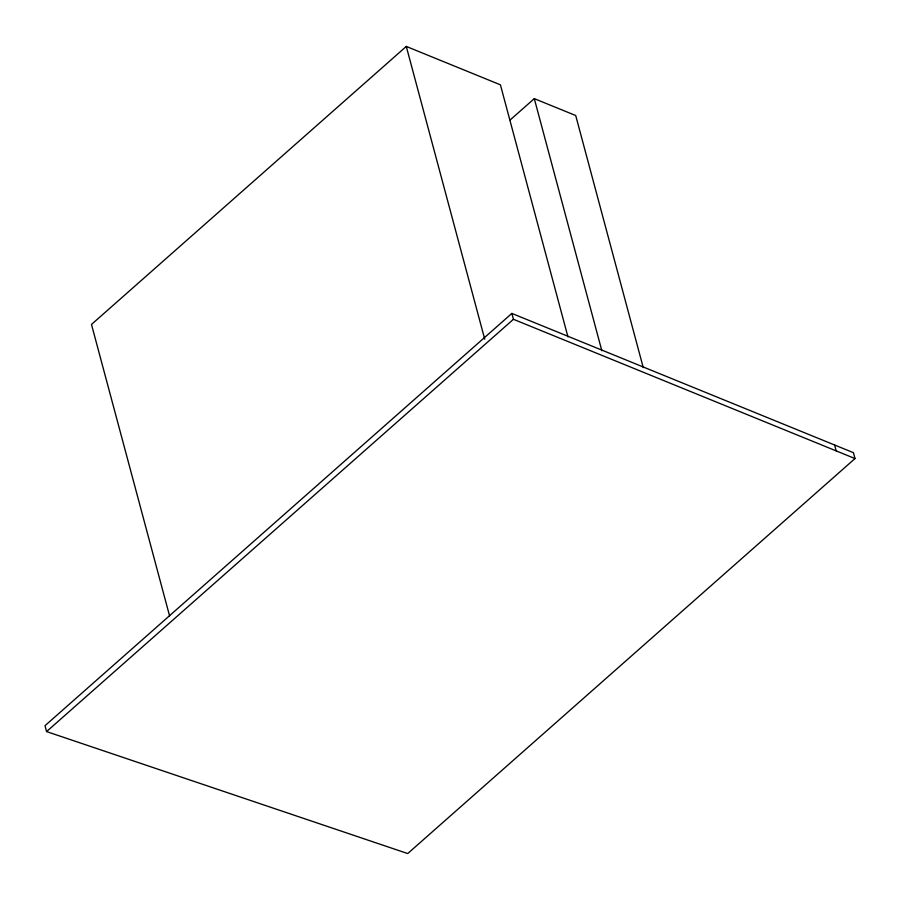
<?xml version="1.0" encoding="UTF-8"?>
<svg xmlns="http://www.w3.org/2000/svg" width="900" height="900" viewBox="0 0 900 900"><rect width="100%" height="100%" fill="white"/><g stroke="black" fill="none" stroke-linecap="round" stroke-linejoin="round"><path stroke-width="1.35" d="M567.956 336.915L500.411 84.814L406.282 46.44L91.485 324.439L169.56 615.836M510.221 119.891L534.296 98.64L575.707 115.526L643.252 367.616M511.864 313.414L45 725.692L46.575 731.576L407.711 853.56L855 458.561L853.425 452.678L511.864 313.414L513.439 319.298L855 458.561M46.575 731.576L513.439 319.298M834.604 445.005L836.179 450.889M534.296 98.64L601.841 350.73M406.282 46.44L484.729 339.188"/></g></svg>
